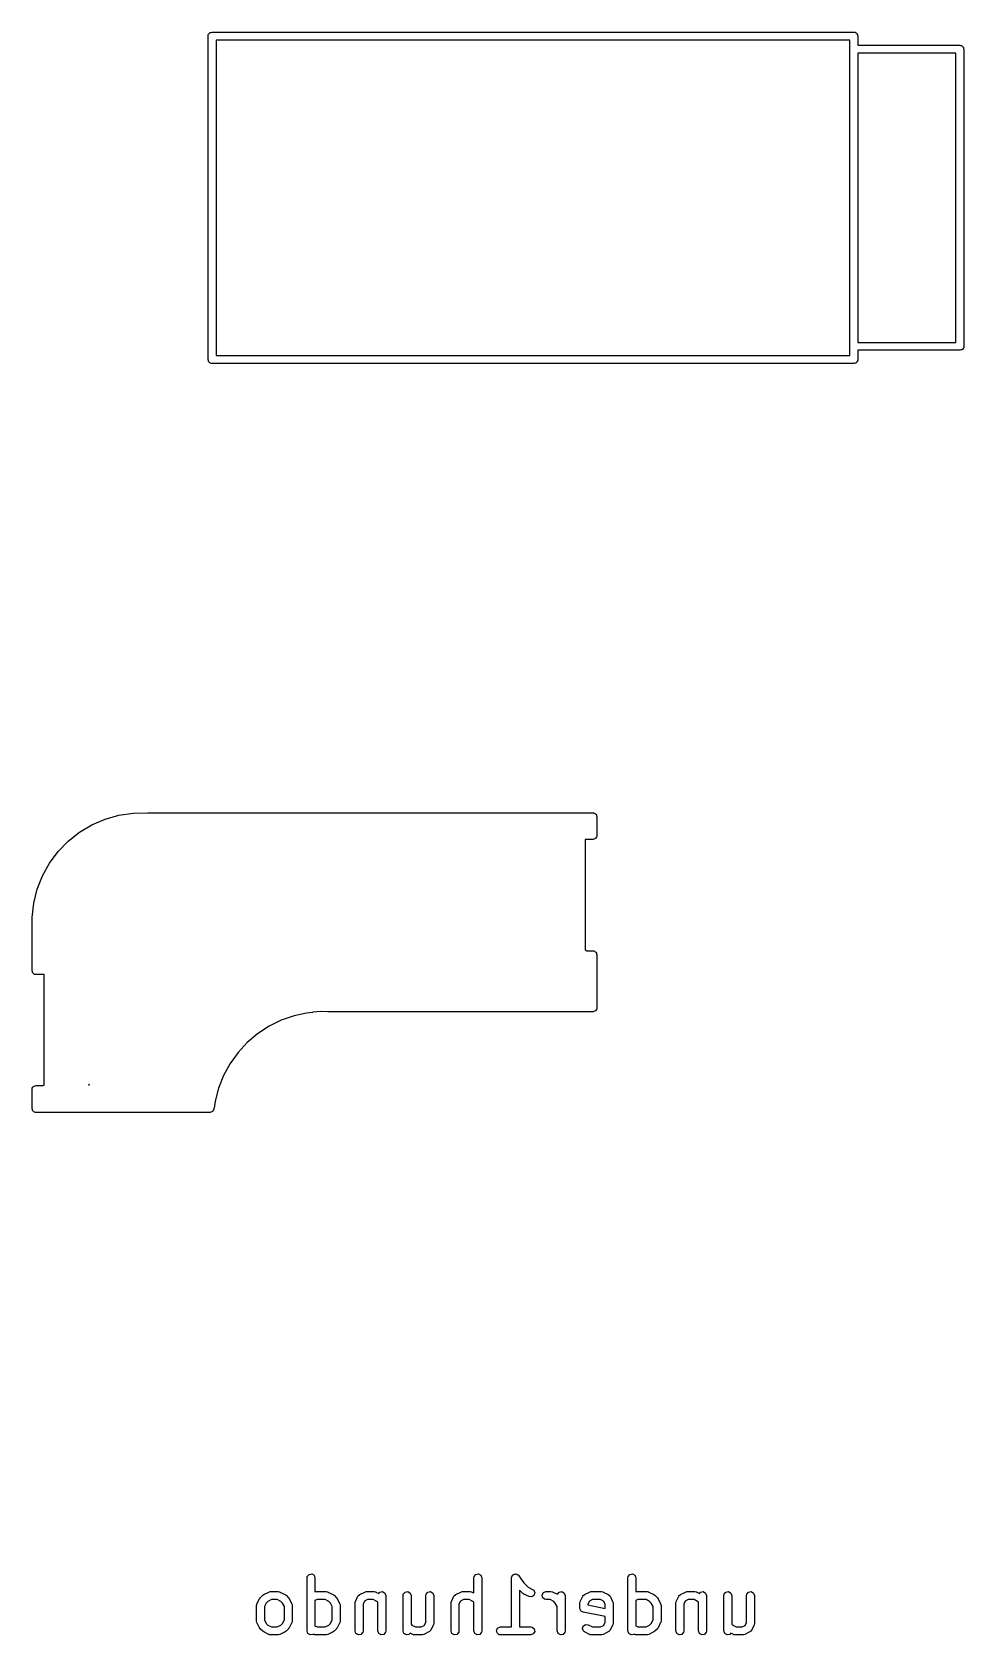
# Model space of a CAD drawing. Extents: x 147.8 to 241.6, y -132 to -36.3.
# Drawn here: x 224.01 to 241.57, y -132.01 to -101.8 of the extents above; entities that cross this region are included whole.
import ezdxf

# ---------------------------------------------------------------- set-up
doc = ezdxf.new("R2010")
doc.units = 0
doc.layers.add('BLACK', color=7, linetype='CONTINUOUS')

msp = doc.modelspace()

# ---------------------------------------------------------------- linework, layer by layer
at = {"layer": 'BLACK', "linetype": 'CONTINUOUS'}
for p, q in [((227.33, -101.844), (227.342, -101.829)), ((227.342, -101.829), (227.352, -101.813)), ((227.352, -101.813), (227.358, -101.81)), ((227.358, -101.81), (227.362, -101.805)), ((227.362, -101.805), (227.382, -101.802)), ((227.382, -101.802), (227.4, -101.795)), ((227.4, -101.795), (239.5, -101.795)), ((239.5, -101.795), (239.51, -101.797)), ((239.51, -101.797), (239.513, -101.796)), ((239.513, -101.796), (239.516, -101.798)), ((239.516, -101.798), (239.526, -101.8)), ((239.526, -101.8), (239.541, -101.812)), ((239.541, -101.812), (239.557, -101.822)), ((239.557, -101.822), (239.56, -101.828)), ((239.56, -101.828), (239.565, -101.832)), ((239.565, -101.832), (239.568, -101.852)), ((227.325, -101.87), (227.327, -101.86)), ((227.325, -107.97), (227.325, -101.87)), ((227.326, -101.857), (227.328, -101.854)), ((227.327, -101.86), (227.326, -101.857)), ((227.328, -101.854), (227.33, -101.844)), ((227.475, -101.945), (227.475, -107.895)), ((239.425, -101.945), (227.475, -101.945)), ((239.425, -107.895), (239.425, -101.945)), ((239.568, -101.852), (239.575, -101.87)), ((239.575, -101.87), (239.575, -102.045)), ((239.575, -102.045), (241.5, -102.045)), ((241.5, -102.045), (241.51, -102.047)), ((241.51, -102.047), (241.513, -102.046)), ((241.513, -102.046), (241.516, -102.048)), ((241.516, -102.048), (241.526, -102.05)), ((241.526, -102.05), (241.541, -102.062)), ((241.541, -102.062), (241.557, -102.072)), ((241.557, -102.072), (241.56, -102.078)), ((241.56, -102.078), (241.565, -102.082)), ((241.565, -102.082), (241.568, -102.102)), ((241.568, -102.102), (241.575, -102.12)), ((241.575, -102.12), (241.575, -107.72)), ((239.575, -102.195), (239.575, -107.645)), ((241.425, -102.195), (239.575, -102.195)), ((241.425, -107.645), (241.425, -102.195)), ((239.575, -107.645), (241.425, -107.645)), ((241.5, -107.795), (239.575, -107.795)), ((239.575, -107.795), (239.575, -107.97)), ((241.518, -107.788), (241.5, -107.795)), ((241.537, -107.785), (241.518, -107.788)), ((241.542, -107.78), (241.537, -107.785)), ((241.548, -107.777), (241.542, -107.78)), ((241.558, -107.761), (241.548, -107.777)), ((241.57, -107.746), (241.558, -107.761)), ((241.572, -107.736), (241.57, -107.746)), ((241.574, -107.733), (241.572, -107.736)), ((241.575, -107.72), (241.573, -107.73)), ((241.573, -107.73), (241.574, -107.733)), ((227.332, -107.988), (227.325, -107.97)), ((227.335, -108.007), (227.332, -107.988)), ((227.34, -108.012), (227.335, -108.007)), ((227.343, -108.018), (227.34, -108.012)), ((227.359, -108.028), (227.343, -108.018)), ((227.374, -108.04), (227.359, -108.028)), ((227.384, -108.042), (227.374, -108.04)), ((227.387, -108.044), (227.384, -108.042)), ((227.39, -108.043), (227.387, -108.044)), ((227.4, -108.045), (227.39, -108.043)), ((239.5, -108.045), (227.4, -108.045)), ((227.475, -107.895), (239.425, -107.895)), ((239.518, -108.038), (239.5, -108.045)), ((239.537, -108.035), (239.518, -108.038)), ((239.542, -108.03), (239.537, -108.035)), ((239.548, -108.027), (239.542, -108.03)), ((239.558, -108.011), (239.548, -108.027)), ((239.57, -107.996), (239.558, -108.011)), ((239.572, -107.986), (239.57, -107.996)), ((239.574, -107.983), (239.572, -107.986)), ((239.575, -107.97), (239.573, -107.98)), ((239.573, -107.98), (239.574, -107.983)), ((225.134, -116.741), (225.384, -116.633)), ((225.384, -116.633), (225.645, -116.559)), ((225.645, -116.559), (225.914, -116.519)), ((225.914, -116.519), (226.182, -116.515)), ((226.182, -116.515), (226.182, -116.515)), ((226.182, -116.515), (234.582, -116.515)), ((234.582, -116.515), (234.592, -116.517)), ((234.592, -116.517), (234.595, -116.516)), ((234.595, -116.516), (234.598, -116.518)), ((234.598, -116.518), (234.608, -116.52)), ((234.608, -116.52), (234.623, -116.532)), ((234.623, -116.532), (234.639, -116.542)), ((234.639, -116.542), (234.642, -116.548)), ((234.642, -116.548), (234.647, -116.552)), ((234.647, -116.552), (234.65, -116.572)), ((234.65, -116.572), (234.657, -116.59)), ((234.657, -116.59), (234.657, -116.94)), ((224.688, -117.049), (224.901, -116.881)), ((224.901, -116.881), (225.134, -116.741)), ((234.657, -116.94), (234.655, -116.95)), ((224.337, -117.463), (224.499, -117.245)), ((224.499, -117.245), (224.688, -117.049)), ((234.582, -117.015), (234.437, -117.015)), ((234.437, -117.015), (234.437, -119.1)), ((234.6, -117.008), (234.582, -117.015)), ((234.619, -117.005), (234.6, -117.008)), ((234.624, -117), (234.619, -117.005)), ((234.63, -116.997), (234.624, -117)), ((234.64, -116.981), (234.63, -116.997)), ((234.652, -116.966), (234.64, -116.981)), ((234.654, -116.956), (234.652, -116.966)), ((234.656, -116.953), (234.654, -116.956)), ((234.655, -116.95), (234.656, -116.953)), ((224.205, -117.7), (224.337, -117.463)), ((224.105, -117.953), (224.205, -117.7)), ((224.038, -118.216), (224.105, -117.953)), ((224.007, -118.486), (224.038, -118.216)), ((224.007, -118.488), (224.007, -118.486)), ((224.007, -118.49), (224.007, -118.488)), ((224.007, -119.49), (224.007, -118.49)), ((234.437, -119.1), (234.468, -119.115)), ((234.468, -119.115), (234.582, -119.115)), ((234.582, -119.115), (234.592, -119.117)), ((234.592, -119.117), (234.595, -119.116)), ((234.595, -119.116), (234.598, -119.118)), ((234.598, -119.118), (234.608, -119.12)), ((234.608, -119.12), (234.623, -119.132)), ((234.623, -119.132), (234.639, -119.142)), ((234.639, -119.142), (234.642, -119.148)), ((234.642, -119.148), (234.647, -119.152)), ((234.647, -119.152), (234.65, -119.172)), ((234.65, -119.172), (234.657, -119.19)), ((234.657, -119.19), (234.657, -120.19)), ((224.014, -119.508), (224.007, -119.49)), ((224.017, -119.527), (224.014, -119.508)), ((224.022, -119.532), (224.017, -119.527)), ((224.025, -119.538), (224.022, -119.532)), ((224.041, -119.548), (224.025, -119.538)), ((224.056, -119.56), (224.041, -119.548)), ((224.066, -119.562), (224.056, -119.56)), ((224.069, -119.564), (224.066, -119.562)), ((224.072, -119.563), (224.069, -119.564)), ((224.082, -119.565), (224.072, -119.563)), ((224.237, -119.565), (224.082, -119.565)), ((224.237, -121.649), (224.237, -119.565)), ((229.452, -120.261), (229.301, -120.275)), ((229.58, -120.265), (229.452, -120.261)), ((229.581, -120.265), (229.58, -120.265)), ((229.58, -120.265), (229.58, -120.265)), ((229.582, -120.265), (229.581, -120.265)), ((234.582, -120.265), (229.582, -120.265)), ((234.6, -120.258), (234.582, -120.265)), ((234.619, -120.255), (234.6, -120.258)), ((234.624, -120.25), (234.619, -120.255)), ((234.63, -120.247), (234.624, -120.25)), ((234.64, -120.231), (234.63, -120.247)), ((234.652, -120.216), (234.64, -120.231)), ((234.654, -120.206), (234.652, -120.216)), ((234.656, -120.203), (234.654, -120.206)), ((234.657, -120.19), (234.655, -120.2)), ((234.655, -120.2), (234.656, -120.203)), ((228.474, -120.537), (228.26, -120.678)), ((228.704, -120.424), (228.474, -120.537)), ((228.946, -120.339), (228.704, -120.424)), ((229.178, -120.289), (228.946, -120.339)), ((229.297, -120.277), (229.178, -120.289)), ((229.301, -120.275), (229.297, -120.277)), ((228.064, -120.844), (227.89, -121.032)), ((228.26, -120.678), (228.064, -120.844)), ((227.89, -121.032), (227.74, -121.24)), ((227.617, -121.465), (227.522, -121.704)), ((227.74, -121.24), (227.617, -121.465)), ((224.007, -121.73), (224.009, -121.72)), ((224.007, -122.09), (224.007, -121.73)), ((224.008, -121.717), (224.01, -121.714)), ((224.009, -121.72), (224.008, -121.717)), ((224.01, -121.714), (224.012, -121.704)), ((224.012, -121.704), (224.024, -121.689)), ((224.024, -121.689), (224.034, -121.673)), ((224.034, -121.673), (224.04, -121.67)), ((224.04, -121.67), (224.044, -121.665)), ((224.044, -121.665), (224.064, -121.662)), ((224.064, -121.662), (224.082, -121.655)), ((224.082, -121.655), (224.207, -121.655)), ((224.207, -121.655), (224.237, -121.649)), ((225.075, -121.631), (225.074, -121.64)), ((225.074, -121.64), (225.092, -121.64)), ((225.092, -121.64), (225.075, -121.631)), ((227.522, -121.704), (227.457, -121.952)), ((227.44, -122.079), (227.434, -122.091)), ((227.457, -121.952), (227.44, -122.079)), ((224.014, -122.108), (224.007, -122.09)), ((224.017, -122.127), (224.014, -122.108)), ((224.022, -122.132), (224.017, -122.127)), ((224.025, -122.138), (224.022, -122.132)), ((224.041, -122.148), (224.025, -122.138)), ((224.056, -122.16), (224.041, -122.148)), ((224.066, -122.162), (224.056, -122.16)), ((224.069, -122.164), (224.066, -122.162)), ((224.072, -122.163), (224.069, -122.164)), ((224.082, -122.165), (224.072, -122.163)), ((227.362, -122.165), (224.082, -122.165)), ((227.41, -122.147), (227.362, -122.165)), ((227.436, -122.103), (227.41, -122.147)), ((227.434, -122.091), (227.436, -122.103)), ((229.191, -130.938), (229.196, -130.912)), ((229.191, -131.938), (229.191, -130.938)), ((229.196, -130.912), (229.229, -130.873)), ((229.229, -130.873), (229.279, -130.864)), ((229.279, -130.864), (229.324, -130.889)), ((229.324, -130.889), (229.341, -130.938)), ((229.341, -130.938), (229.341, -131.2)), ((232.334, -130.938), (232.339, -130.912)), ((232.334, -131.221), (232.334, -130.938)), ((232.339, -130.912), (232.372, -130.873)), ((232.372, -130.873), (232.422, -130.864)), ((232.422, -130.864), (232.466, -130.889)), ((232.466, -130.889), (232.484, -130.938)), ((232.484, -130.938), (232.484, -131.938)), ((233.048, -130.938), (233.053, -130.912)), ((233.048, -131.863), (233.048, -130.938)), ((233.053, -130.912), (233.056, -130.909)), ((233.056, -130.904), (233.072, -130.889)), ((233.056, -130.909), (233.056, -130.904)), ((233.072, -130.889), (233.086, -130.873)), ((233.086, -130.873), (233.09, -130.872)), ((233.09, -130.872), (233.093, -130.869)), ((233.093, -130.869), (233.115, -130.868)), ((233.115, -130.868), (233.136, -130.864)), ((233.136, -130.864), (233.14, -130.866)), ((233.14, -130.866), (233.144, -130.866)), ((233.144, -130.866), (233.162, -130.879)), ((233.162, -130.879), (233.181, -130.889)), ((233.181, -130.889), (233.182, -130.893)), ((233.182, -130.893), (233.186, -130.896)), ((233.186, -130.896), (233.277, -131.033)), ((233.277, -131.033), (233.358, -131.114)), ((233.358, -131.114), (233.443, -131.156)), ((235.239, -130.938), (235.243, -130.912)), ((235.239, -131.938), (235.239, -130.938)), ((235.243, -130.912), (235.276, -130.873)), ((235.276, -130.873), (235.327, -130.864)), ((235.327, -130.864), (235.371, -130.889)), ((235.371, -130.889), (235.389, -130.938)), ((235.389, -130.938), (235.389, -131.2)), ((228.239, -131.461), (228.243, -131.436)), ((228.243, -131.436), (228.246, -131.432)), ((228.246, -131.432), (228.247, -131.428)), ((228.247, -131.428), (228.294, -131.333)), ((228.294, -131.333), (228.308, -131.315)), ((228.308, -131.313), (228.356, -131.266)), ((228.308, -131.315), (228.308, -131.313)), ((228.356, -131.266), (228.374, -131.253)), ((228.374, -131.253), (228.376, -131.251)), ((228.376, -131.251), (228.471, -131.204)), ((228.423, -131.411), (228.389, -131.479)), ((228.453, -131.38), (228.423, -131.411)), ((228.522, -131.346), (228.453, -131.38)), ((228.471, -131.204), (228.496, -131.196)), ((228.496, -131.196), (228.5, -131.197)), ((228.5, -131.197), (228.504, -131.196)), ((228.504, -131.196), (228.647, -131.196)), ((228.629, -131.346), (228.522, -131.346)), ((228.698, -131.38), (228.629, -131.346)), ((228.647, -131.196), (228.673, -131.2)), ((228.673, -131.2), (228.676, -131.203)), ((228.676, -131.203), (228.681, -131.204)), ((228.681, -131.204), (228.776, -131.251)), ((228.728, -131.411), (228.698, -131.38)), ((228.763, -131.479), (228.728, -131.411)), ((228.776, -131.251), (228.794, -131.265)), ((228.794, -131.265), (228.795, -131.266)), ((228.795, -131.266), (228.843, -131.313)), ((228.843, -131.313), (228.856, -131.332)), ((228.856, -131.332), (228.857, -131.333)), ((228.857, -131.333), (228.905, -131.428)), ((228.905, -131.428), (228.912, -131.453)), ((229.341, -131.2), (229.353, -131.196)), ((229.379, -131.346), (229.341, -131.365)), ((229.341, -131.365), (229.341, -131.844)), ((229.353, -131.196), (229.357, -131.197)), ((229.357, -131.197), (229.361, -131.196)), ((229.361, -131.196), (229.552, -131.196)), ((229.534, -131.346), (229.379, -131.346)), ((229.603, -131.38), (229.534, -131.346)), ((229.552, -131.196), (229.578, -131.2)), ((229.578, -131.2), (229.581, -131.203)), ((229.581, -131.203), (229.585, -131.204)), ((229.585, -131.204), (229.681, -131.251)), ((229.633, -131.411), (229.603, -131.38)), ((229.667, -131.479), (229.633, -131.411)), ((229.681, -131.251), (229.699, -131.265)), ((229.699, -131.265), (229.7, -131.266)), ((229.7, -131.266), (229.748, -131.313)), ((229.748, -131.313), (229.761, -131.332)), ((229.761, -131.332), (229.762, -131.333)), ((229.762, -131.333), (229.809, -131.428)), ((229.809, -131.428), (229.817, -131.453)), ((230.096, -131.414), (230.1, -131.388)), ((230.096, -131.938), (230.096, -131.414)), ((230.1, -131.388), (230.103, -131.385)), ((230.103, -131.385), (230.104, -131.38)), ((230.104, -131.38), (230.151, -131.285)), ((230.151, -131.285), (230.167, -131.264)), ((230.167, -131.264), (230.177, -131.26)), ((230.177, -131.26), (230.185, -131.251)), ((230.185, -131.251), (230.28, -131.204)), ((230.274, -131.374), (230.246, -131.432)), ((230.246, -131.432), (230.246, -131.938)), ((230.332, -131.346), (230.274, -131.374)), ((230.28, -131.204), (230.305, -131.196)), ((230.305, -131.196), (230.31, -131.197)), ((230.31, -131.197), (230.314, -131.196)), ((230.314, -131.196), (230.457, -131.196)), ((230.439, -131.346), (230.332, -131.346)), ((230.507, -131.38), (230.439, -131.346)), ((230.457, -131.196), (230.482, -131.2)), ((230.482, -131.2), (230.486, -131.203)), ((230.486, -131.203), (230.49, -131.204)), ((230.49, -131.204), (230.542, -131.23)), ((230.525, -131.397), (230.507, -131.38)), ((230.525, -131.938), (230.525, -131.397)), ((230.542, -131.23), (230.562, -131.206)), ((230.562, -131.206), (230.613, -131.197)), ((230.613, -131.197), (230.657, -131.223)), ((230.657, -131.223), (230.675, -131.271)), ((230.675, -131.271), (230.675, -131.938)), ((231.001, -131.271), (231.005, -131.245)), ((231.001, -131.938), (231.001, -131.271)), ((231.005, -131.245), (231.038, -131.206)), ((231.038, -131.206), (231.089, -131.197)), ((231.089, -131.197), (231.133, -131.223)), ((231.133, -131.223), (231.151, -131.271)), ((231.151, -131.271), (231.151, -131.811)), ((231.429, -131.271), (231.434, -131.245)), ((231.429, -131.777), (231.429, -131.271)), ((231.434, -131.245), (231.467, -131.206)), ((231.467, -131.206), (231.517, -131.197)), ((231.517, -131.197), (231.562, -131.223)), ((231.562, -131.223), (231.579, -131.271)), ((231.579, -131.271), (231.579, -131.795)), ((231.905, -131.414), (231.91, -131.388)), ((231.905, -131.938), (231.905, -131.414)), ((231.91, -131.388), (231.913, -131.385)), ((231.913, -131.38), (231.961, -131.285)), ((231.913, -131.385), (231.913, -131.38)), ((231.961, -131.285), (231.977, -131.264)), ((231.977, -131.264), (231.987, -131.26)), ((231.987, -131.26), (231.995, -131.251)), ((231.995, -131.251), (232.09, -131.204)), ((232.084, -131.374), (232.055, -131.432)), ((232.055, -131.432), (232.055, -131.938)), ((232.141, -131.346), (232.084, -131.374)), ((232.09, -131.204), (232.115, -131.196)), ((232.115, -131.196), (232.119, -131.197)), ((232.119, -131.197), (232.123, -131.196)), ((232.123, -131.196), (232.266, -131.196)), ((232.248, -131.346), (232.141, -131.346)), ((232.317, -131.38), (232.248, -131.346)), ((232.266, -131.196), (232.292, -131.2)), ((232.292, -131.2), (232.295, -131.203)), ((232.295, -131.203), (232.3, -131.204)), ((232.3, -131.204), (232.334, -131.221)), ((232.334, -131.397), (232.317, -131.38)), ((232.334, -131.938), (232.334, -131.397)), ((233.261, -131.229), (233.198, -131.166)), ((233.198, -131.166), (233.198, -131.863)), ((233.262, -131.229), (233.261, -131.229)), ((233.28, -131.243), (233.262, -131.229)), ((233.376, -131.29), (233.28, -131.243)), ((233.426, -131.296), (233.376, -131.29)), ((233.469, -131.268), (233.426, -131.296)), ((233.443, -131.156), (233.464, -131.172)), ((233.464, -131.172), (233.484, -131.219)), ((233.484, -131.219), (233.469, -131.268)), ((233.621, -131.258), (233.647, -131.213)), ((233.63, -131.308), (233.621, -131.258)), ((233.669, -131.341), (233.63, -131.308)), ((233.647, -131.213), (233.695, -131.196)), ((233.695, -131.346), (233.669, -131.341)), ((233.695, -131.196), (233.79, -131.196)), ((233.772, -131.346), (233.695, -131.346)), ((233.841, -131.38), (233.772, -131.346)), ((233.79, -131.196), (233.816, -131.2)), ((233.816, -131.2), (233.819, -131.203)), ((233.819, -131.203), (233.824, -131.204)), ((233.824, -131.204), (233.91, -131.247)), ((233.871, -131.411), (233.841, -131.38)), ((233.905, -131.479), (233.871, -131.411)), ((233.91, -131.245), (233.943, -131.206)), ((233.91, -131.247), (233.91, -131.245)), ((233.943, -131.206), (233.993, -131.197)), ((233.993, -131.197), (234.038, -131.223)), ((234.038, -131.223), (234.055, -131.271)), ((234.055, -131.271), (234.055, -131.938)), ((234.334, -131.414), (234.339, -131.388)), ((234.334, -131.509), (234.334, -131.414)), ((234.339, -131.388), (234.341, -131.385)), ((234.341, -131.385), (234.342, -131.38)), ((234.342, -131.38), (234.39, -131.285)), ((234.39, -131.285), (234.405, -131.264)), ((234.405, -131.264), (234.415, -131.26)), ((234.415, -131.26), (234.423, -131.251)), ((234.423, -131.251), (234.518, -131.204)), ((234.513, -131.374), (234.484, -131.432)), ((234.484, -131.432), (234.484, -131.448)), ((234.484, -131.448), (234.81, -131.513)), ((234.57, -131.346), (234.513, -131.374)), ((234.518, -131.204), (234.543, -131.196)), ((234.543, -131.196), (234.548, -131.197)), ((234.548, -131.197), (234.552, -131.196)), ((234.552, -131.196), (234.742, -131.196)), ((234.725, -131.346), (234.57, -131.346)), ((234.782, -131.374), (234.725, -131.346)), ((234.742, -131.196), (234.768, -131.2)), ((234.768, -131.2), (234.771, -131.203)), ((234.771, -131.203), (234.776, -131.204)), ((234.776, -131.204), (234.871, -131.251)), ((234.81, -131.432), (234.782, -131.374)), ((234.81, -131.513), (234.81, -131.432)), ((234.871, -131.251), (234.892, -131.267)), ((234.892, -131.267), (234.897, -131.277)), ((234.897, -131.277), (234.905, -131.285)), ((234.905, -131.285), (234.952, -131.38)), ((234.952, -131.38), (234.96, -131.405)), ((234.96, -131.405), (234.959, -131.41)), ((234.959, -131.41), (234.96, -131.414)), ((234.96, -131.414), (234.96, -131.795)), ((235.389, -131.2), (235.4, -131.196)), ((235.427, -131.346), (235.389, -131.365)), ((235.389, -131.365), (235.389, -131.844)), ((235.4, -131.196), (235.405, -131.197)), ((235.405, -131.197), (235.409, -131.196)), ((235.409, -131.196), (235.6, -131.196)), ((235.582, -131.346), (235.427, -131.346)), ((235.65, -131.38), (235.582, -131.346)), ((235.6, -131.196), (235.625, -131.2)), ((235.625, -131.2), (235.629, -131.203)), ((235.629, -131.203), (235.633, -131.204)), ((235.633, -131.204), (235.728, -131.251)), ((235.681, -131.411), (235.65, -131.38)), ((235.715, -131.479), (235.681, -131.411)), ((235.728, -131.251), (235.746, -131.265)), ((235.746, -131.265), (235.748, -131.266)), ((235.748, -131.266), (235.795, -131.313)), ((235.795, -131.313), (235.808, -131.332)), ((235.808, -131.332), (235.809, -131.333)), ((235.809, -131.333), (235.857, -131.428)), ((235.857, -131.428), (235.865, -131.453)), ((236.144, -131.414), (236.148, -131.388)), ((236.144, -131.938), (236.144, -131.414)), ((236.148, -131.388), (236.151, -131.385)), ((236.151, -131.38), (236.199, -131.285)), ((236.151, -131.385), (236.151, -131.38)), ((236.199, -131.285), (236.215, -131.264)), ((236.215, -131.264), (236.225, -131.26)), ((236.225, -131.26), (236.233, -131.251)), ((236.233, -131.251), (236.328, -131.204)), ((236.322, -131.374), (236.294, -131.432)), ((236.294, -131.432), (236.294, -131.938)), ((236.379, -131.346), (236.322, -131.374)), ((236.328, -131.204), (236.353, -131.196)), ((236.353, -131.196), (236.357, -131.197)), ((236.357, -131.197), (236.361, -131.196)), ((236.361, -131.196), (236.504, -131.196)), ((236.487, -131.346), (236.379, -131.346)), ((236.555, -131.38), (236.487, -131.346)), ((236.504, -131.196), (236.53, -131.2)), ((236.53, -131.2), (236.533, -131.203)), ((236.533, -131.203), (236.538, -131.204)), ((236.538, -131.204), (236.59, -131.23)), ((236.572, -131.397), (236.555, -131.38)), ((236.572, -131.938), (236.572, -131.397)), ((236.59, -131.23), (236.61, -131.206)), ((236.61, -131.206), (236.66, -131.197)), ((236.66, -131.197), (236.705, -131.223)), ((236.705, -131.223), (236.722, -131.271)), ((236.722, -131.271), (236.722, -131.938)), ((237.048, -131.271), (237.053, -131.245)), ((237.048, -131.938), (237.048, -131.271)), ((237.053, -131.245), (237.086, -131.206)), ((237.086, -131.206), (237.136, -131.197)), ((237.136, -131.197), (237.181, -131.223)), ((237.181, -131.223), (237.198, -131.271)), ((237.198, -131.271), (237.198, -131.811)), ((237.477, -131.271), (237.481, -131.245)), ((237.477, -131.777), (237.477, -131.271)), ((237.481, -131.245), (237.514, -131.206)), ((237.514, -131.206), (237.565, -131.197)), ((237.565, -131.197), (237.609, -131.223)), ((237.609, -131.223), (237.627, -131.271)), ((237.627, -131.271), (237.627, -131.795)), ((228.239, -131.747), (228.239, -131.461)), ((228.24, -131.751), (228.239, -131.747)), ((228.389, -131.479), (228.389, -131.729)), ((228.389, -131.729), (228.423, -131.798)), ((228.728, -131.798), (228.763, -131.729)), ((228.763, -131.729), (228.763, -131.479)), ((228.913, -131.747), (228.908, -131.773)), ((228.912, -131.453), (228.911, -131.457)), ((228.911, -131.457), (228.913, -131.461)), ((228.913, -131.461), (228.913, -131.747)), ((229.633, -131.798), (229.667, -131.729)), ((229.667, -131.729), (229.667, -131.479)), ((229.817, -131.747), (229.813, -131.773)), ((229.817, -131.453), (229.816, -131.457)), ((229.816, -131.457), (229.817, -131.461)), ((229.817, -131.461), (229.817, -131.747)), ((233.905, -131.938), (233.905, -131.479)), ((234.338, -131.521), (234.334, -131.509)), ((234.338, -131.533), (234.338, -131.521)), ((234.347, -131.544), (234.338, -131.533)), ((234.352, -131.557), (234.347, -131.544)), ((234.362, -131.563), (234.352, -131.557)), ((234.37, -131.573), (234.362, -131.563)), ((234.394, -131.583), (234.37, -131.573)), ((234.81, -131.666), (234.394, -131.583)), ((234.81, -131.777), (234.81, -131.666)), ((235.681, -131.798), (235.715, -131.729)), ((235.715, -131.729), (235.715, -131.479)), ((235.865, -131.747), (235.86, -131.773)), ((235.865, -131.453), (235.863, -131.457)), ((235.863, -131.457), (235.865, -131.461)), ((235.865, -131.461), (235.865, -131.747)), ((228.239, -131.756), (228.24, -131.751)), ((228.247, -131.781), (228.239, -131.756)), ((228.294, -131.876), (228.247, -131.781)), ((228.296, -131.877), (228.294, -131.876)), ((228.308, -131.895), (228.296, -131.877)), ((228.356, -131.943), (228.308, -131.895)), ((228.357, -131.944), (228.356, -131.943)), ((228.376, -131.957), (228.357, -131.944)), ((228.471, -132.005), (228.376, -131.957)), ((228.423, -131.798), (228.453, -131.828)), ((228.453, -131.828), (228.522, -131.863)), ((228.475, -132.005), (228.471, -132.005)), ((228.479, -132.008), (228.475, -132.005)), ((228.504, -132.013), (228.479, -132.008)), ((228.647, -132.013), (228.504, -132.013)), ((228.522, -131.863), (228.629, -131.863)), ((228.629, -131.863), (228.698, -131.828)), ((228.651, -132.011), (228.647, -132.013)), ((228.656, -132.012), (228.651, -132.011)), ((228.681, -132.005), (228.656, -132.012)), ((228.776, -131.957), (228.681, -132.005)), ((228.698, -131.828), (228.728, -131.798)), ((228.777, -131.956), (228.776, -131.957)), ((228.795, -131.943), (228.777, -131.956)), ((228.843, -131.895), (228.795, -131.943)), ((228.844, -131.894), (228.843, -131.895)), ((228.857, -131.876), (228.844, -131.894)), ((228.905, -131.781), (228.857, -131.876)), ((228.908, -131.773), (228.905, -131.776)), ((228.905, -131.776), (228.905, -131.781)), ((229.209, -131.986), (229.191, -131.938)), ((229.253, -132.011), (229.209, -131.986)), ((229.304, -132.003), (229.253, -132.011)), ((229.31, -131.996), (229.304, -132.003)), ((229.328, -132.005), (229.31, -131.996)), ((229.332, -132.005), (229.328, -132.005)), ((229.336, -132.008), (229.332, -132.005)), ((229.361, -132.013), (229.336, -132.008)), ((229.341, -131.844), (229.379, -131.863)), ((229.552, -132.013), (229.361, -132.013)), ((229.379, -131.863), (229.534, -131.863)), ((229.534, -131.863), (229.603, -131.828)), ((229.556, -132.011), (229.552, -132.013)), ((229.56, -132.012), (229.556, -132.011)), ((229.585, -132.005), (229.56, -132.012)), ((229.681, -131.957), (229.585, -132.005)), ((229.603, -131.828), (229.633, -131.798)), ((229.682, -131.956), (229.681, -131.957)), ((229.7, -131.943), (229.682, -131.956)), ((229.748, -131.895), (229.7, -131.943)), ((229.762, -131.876), (229.748, -131.894)), ((229.748, -131.894), (229.748, -131.895)), ((229.809, -131.781), (229.762, -131.876)), ((229.81, -131.776), (229.809, -131.781)), ((229.813, -131.773), (229.81, -131.776)), ((230.113, -131.986), (230.096, -131.938)), ((230.158, -132.011), (230.113, -131.986)), ((230.208, -132.003), (230.158, -132.011)), ((230.241, -131.963), (230.208, -132.003)), ((230.246, -131.938), (230.241, -131.963)), ((230.542, -131.986), (230.525, -131.938)), ((230.586, -132.011), (230.542, -131.986)), ((230.637, -132.003), (230.586, -132.011)), ((230.67, -131.963), (230.637, -132.003)), ((230.675, -131.938), (230.67, -131.963)), ((231.018, -131.986), (231.001, -131.938)), ((231.063, -132.011), (231.018, -131.986)), ((231.113, -132.003), (231.063, -132.011)), ((231.133, -131.979), (231.113, -132.003)), ((231.185, -132.005), (231.133, -131.979)), ((231.151, -131.811), (231.168, -131.828)), ((231.168, -131.828), (231.236, -131.863)), ((231.189, -132.005), (231.185, -132.005)), ((231.193, -132.008), (231.189, -132.005)), ((231.219, -132.013), (231.193, -132.008)), ((231.361, -132.013), (231.219, -132.013)), ((231.236, -131.863), (231.344, -131.863)), ((231.344, -131.863), (231.401, -131.834)), ((231.366, -132.011), (231.361, -132.013)), ((231.37, -132.012), (231.366, -132.011)), ((231.395, -132.005), (231.37, -132.012)), ((231.49, -131.957), (231.395, -132.005)), ((231.401, -131.834), (231.429, -131.777)), ((231.498, -131.949), (231.49, -131.957)), ((231.508, -131.944), (231.498, -131.949)), ((231.524, -131.924), (231.508, -131.944)), ((231.571, -131.828), (231.524, -131.924)), ((231.572, -131.824), (231.571, -131.828)), ((231.575, -131.82), (231.572, -131.824)), ((231.579, -131.795), (231.575, -131.82)), ((231.923, -131.986), (231.905, -131.938)), ((231.967, -132.011), (231.923, -131.986)), ((232.018, -132.003), (231.967, -132.011)), ((232.051, -131.963), (232.018, -132.003)), ((232.055, -131.938), (232.051, -131.963)), ((232.352, -131.986), (232.334, -131.938)), ((232.396, -132.011), (232.352, -131.986)), ((232.447, -132.003), (232.396, -132.011)), ((232.48, -131.963), (232.447, -132.003)), ((232.484, -131.938), (232.48, -131.963)), ((232.764, -131.925), (232.789, -131.88)), ((232.773, -131.975), (232.764, -131.925)), ((232.812, -132.008), (232.773, -131.975)), ((232.789, -131.88), (232.838, -131.863)), ((232.838, -132.013), (232.812, -132.008)), ((232.838, -131.863), (233.048, -131.863)), ((233.409, -132.013), (232.838, -132.013)), ((233.198, -131.863), (233.409, -131.863)), ((233.409, -131.863), (233.435, -131.867)), ((233.457, -131.995), (233.409, -132.013)), ((233.435, -131.867), (233.474, -131.9)), ((233.483, -131.951), (233.457, -131.995)), ((233.474, -131.9), (233.483, -131.951)), ((233.923, -131.986), (233.905, -131.938)), ((233.967, -132.011), (233.923, -131.986)), ((234.018, -132.003), (233.967, -132.011)), ((234.051, -131.963), (234.018, -132.003)), ((234.055, -131.938), (234.051, -131.963)), ((234.382, -131.894), (234.396, -131.845)), ((234.402, -131.942), (234.382, -131.894)), ((234.396, -131.845), (234.439, -131.817)), ((234.423, -131.957), (234.402, -131.942)), ((234.518, -132.005), (234.423, -131.957)), ((234.439, -131.817), (234.49, -131.823)), ((234.49, -131.823), (234.57, -131.863)), ((234.523, -132.005), (234.518, -132.005)), ((234.526, -132.008), (234.523, -132.005)), ((234.552, -132.013), (234.526, -132.008)), ((234.742, -132.013), (234.552, -132.013)), ((234.57, -131.863), (234.725, -131.863)), ((234.725, -131.863), (234.782, -131.834)), ((234.747, -132.011), (234.742, -132.013)), ((234.751, -132.012), (234.747, -132.011)), ((234.776, -132.005), (234.751, -132.012)), ((234.871, -131.957), (234.776, -132.005)), ((234.782, -131.834), (234.81, -131.777)), ((234.879, -131.949), (234.871, -131.957)), ((234.889, -131.944), (234.879, -131.949)), ((234.905, -131.924), (234.889, -131.944)), ((234.952, -131.828), (234.905, -131.924)), ((234.953, -131.824), (234.952, -131.828)), ((234.956, -131.82), (234.953, -131.824)), ((234.96, -131.795), (234.956, -131.82)), ((235.256, -131.986), (235.239, -131.938)), ((235.301, -132.011), (235.256, -131.986)), ((235.351, -132.003), (235.301, -132.011)), ((235.357, -131.996), (235.351, -132.003)), ((235.376, -132.005), (235.357, -131.996)), ((235.38, -132.005), (235.376, -132.005)), ((235.383, -132.008), (235.38, -132.005)), ((235.409, -132.013), (235.383, -132.008)), ((235.389, -131.844), (235.427, -131.863)), ((235.6, -132.013), (235.409, -132.013)), ((235.427, -131.863), (235.582, -131.863)), ((235.582, -131.863), (235.65, -131.828)), ((235.604, -132.011), (235.6, -132.013)), ((235.608, -132.012), (235.604, -132.011)), ((235.633, -132.005), (235.608, -132.012)), ((235.728, -131.957), (235.633, -132.005)), ((235.65, -131.828), (235.681, -131.798)), ((235.729, -131.956), (235.728, -131.957)), ((235.748, -131.943), (235.729, -131.956)), ((235.795, -131.895), (235.748, -131.943)), ((235.796, -131.894), (235.795, -131.895)), ((235.809, -131.876), (235.796, -131.894)), ((235.857, -131.781), (235.809, -131.876)), ((235.858, -131.776), (235.857, -131.781)), ((235.86, -131.773), (235.858, -131.776)), ((236.161, -131.986), (236.144, -131.938)), ((236.206, -132.011), (236.161, -131.986)), ((236.256, -132.003), (236.206, -132.011)), ((236.289, -131.963), (236.256, -132.003)), ((236.294, -131.938), (236.289, -131.963)), ((236.59, -131.986), (236.572, -131.938)), ((236.634, -132.011), (236.59, -131.986)), ((236.685, -132.003), (236.634, -132.011)), ((236.718, -131.963), (236.685, -132.003)), ((236.722, -131.938), (236.718, -131.963)), ((237.066, -131.986), (237.048, -131.938)), ((237.11, -132.011), (237.066, -131.986)), ((237.161, -132.003), (237.11, -132.011)), ((237.181, -131.979), (237.161, -132.003)), ((237.233, -132.005), (237.181, -131.979)), ((237.198, -131.811), (237.215, -131.828)), ((237.215, -131.828), (237.284, -131.863)), ((237.237, -132.005), (237.233, -132.005)), ((237.241, -132.008), (237.237, -132.005)), ((237.266, -132.013), (237.241, -132.008)), ((237.409, -132.013), (237.266, -132.013)), ((237.284, -131.863), (237.391, -131.863)), ((237.391, -131.863), (237.448, -131.834)), ((237.413, -132.011), (237.409, -132.013)), ((237.418, -132.012), (237.413, -132.011)), ((237.443, -132.005), (237.418, -132.012)), ((237.538, -131.957), (237.443, -132.005)), ((237.448, -131.834), (237.477, -131.777)), ((237.546, -131.949), (237.538, -131.957)), ((237.556, -131.944), (237.546, -131.949)), ((237.571, -131.924), (237.556, -131.944)), ((237.619, -131.828), (237.571, -131.924)), ((237.622, -131.82), (237.619, -131.824)), ((237.619, -131.824), (237.619, -131.828)), ((237.627, -131.795), (237.622, -131.82))]:
    msp.add_line(p, q, dxfattribs=at)

doc.saveas('drawing.dxf')
